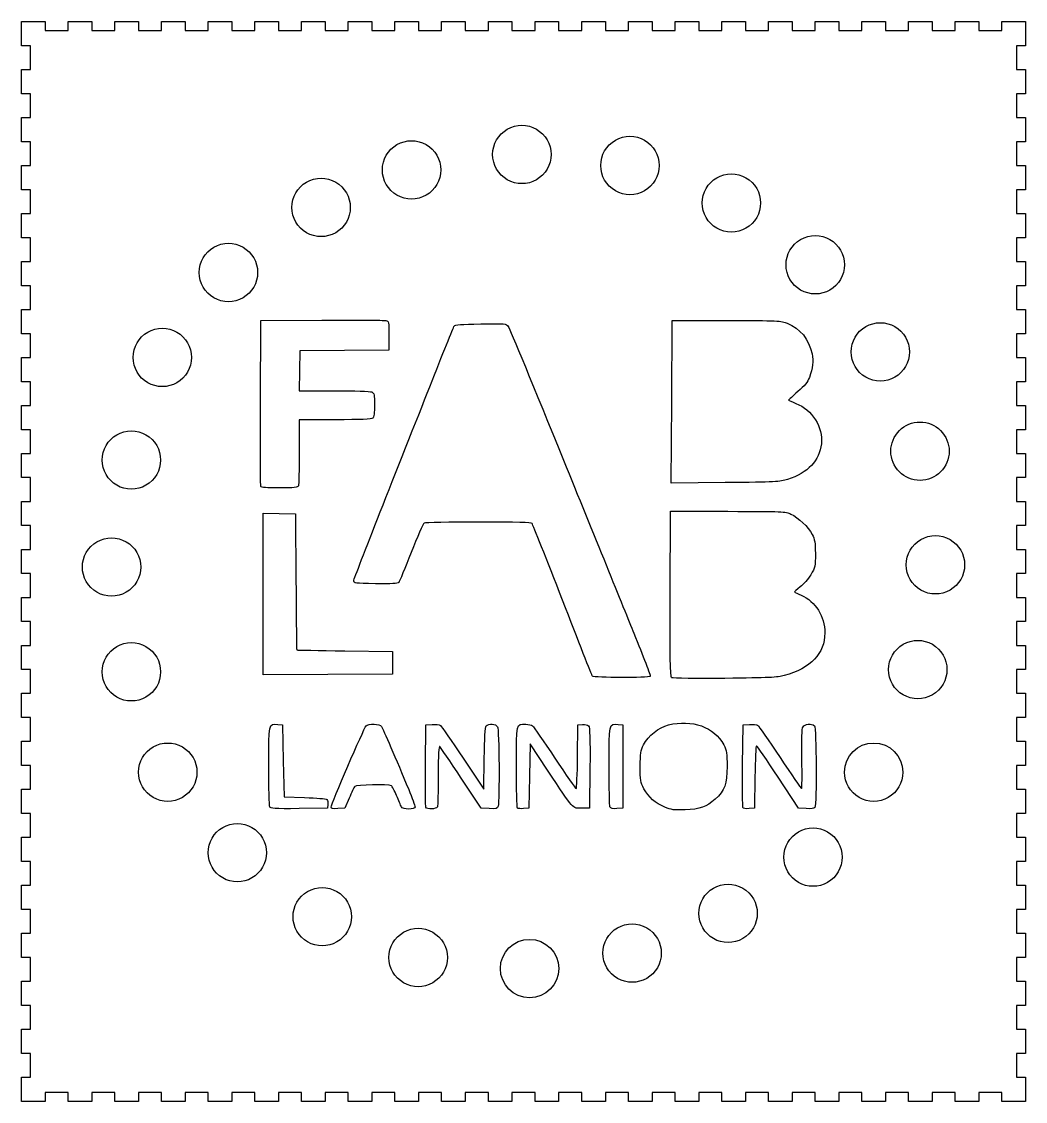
# Model space of a CAD drawing. Extents: x 371 to 1497, y -849 to 357.
# Drawn here: x 1101.3 to 1445.3, y -442.7 to -72.7 of the extents above; entities that cross this region are included whole.
import ezdxf

# ---------------------------------------------------------------- set-up
doc = ezdxf.new("R2010")
doc.units = 0
doc.layers.add('Calque_1', color=7, linetype='CONTINUOUS')

msp = doc.modelspace()

# ---------------------------------------------------------------- linework, layer by layer
at = {"layer": 'Calque_1', "color": 1}
for p, q in [((1101.274, -72.72007), (1109.324, -72.72007)), ((1101.274, -80.992292), (1101.274, -72.72007)), ((1109.324, -72.72007), (1109.324, -75.72007)), ((1117.224, -75.72007), (1117.224, -72.72007)), ((1117.224, -72.72007), (1125.324, -72.72007)), ((1125.324, -72.72007), (1125.324, -75.72007)), ((1133.224, -75.72007), (1133.224, -72.72007)), ((1133.224, -72.72007), (1141.324, -72.72007)), ((1141.324, -72.72007), (1141.324, -75.72007)), ((1149.224, -75.72007), (1149.224, -72.72007)), ((1149.224, -72.72007), (1157.324, -72.72007)), ((1157.324, -72.72007), (1157.324, -75.72007)), ((1165.224, -75.72007), (1165.224, -72.72007)), ((1165.224, -72.72007), (1173.324, -72.72007)), ((1173.324, -72.72007), (1173.324, -75.72007)), ((1181.224, -75.72007), (1181.224, -72.72007)), ((1181.224, -72.72007), (1189.324, -72.72007)), ((1189.324, -72.72007), (1189.324, -75.72007)), ((1197.224, -75.72007), (1197.224, -72.72007)), ((1197.224, -72.72007), (1205.324, -72.72007)), ((1205.324, -72.72007), (1205.324, -75.72007)), ((1213.224, -75.72007), (1213.224, -72.72007)), ((1213.224, -72.72007), (1221.324, -72.72007)), ((1221.324, -72.72007), (1221.324, -75.72007)), ((1229.224, -75.72007), (1229.224, -72.72007)), ((1229.224, -72.72007), (1237.324, -72.72007)), ((1237.324, -72.72007), (1237.324, -75.72007)), ((1245.224, -75.72007), (1245.224, -72.72007)), ((1245.224, -72.72007), (1253.324, -72.72007)), ((1253.324, -72.72007), (1253.324, -75.72007)), ((1261.224, -75.72007), (1261.224, -72.72007)), ((1261.224, -72.72007), (1269.324, -72.72007)), ((1269.324, -72.72007), (1269.324, -75.72007)), ((1277.224, -75.72007), (1277.224, -72.72007)), ((1277.224, -72.72007), (1285.324, -72.72007)), ((1285.324, -72.72007), (1285.324, -75.72007)), ((1293.224, -75.72007), (1293.224, -72.72007)), ((1293.224, -72.72007), (1301.324, -72.72007)), ((1301.324, -72.72007), (1301.324, -75.72007)), ((1309.224, -75.72007), (1309.224, -72.72007)), ((1309.224, -72.72007), (1317.324, -72.72007)), ((1317.324, -72.72007), (1317.324, -75.72007)), ((1325.224, -75.72007), (1325.224, -72.72007)), ((1325.224, -72.72007), (1333.324, -72.72007)), ((1333.324, -72.72007), (1333.324, -75.72007)), ((1341.224, -75.72007), (1341.224, -72.72007)), ((1341.224, -72.72007), (1349.324, -72.72007)), ((1349.324, -72.72007), (1349.324, -75.72007)), ((1357.224, -75.72007), (1357.224, -72.72007)), ((1357.224, -72.72007), (1365.324, -72.72007)), ((1365.324, -72.72007), (1365.324, -75.72007)), ((1373.224, -75.72007), (1373.224, -72.72007)), ((1373.224, -72.72007), (1381.324, -72.72007)), ((1381.324, -72.72007), (1381.324, -75.72007)), ((1389.224, -75.72007), (1389.224, -72.72007)), ((1389.224, -72.72007), (1397.324, -72.72007)), ((1397.324, -72.72007), (1397.324, -75.72007)), ((1405.224, -75.72007), (1405.224, -72.72007)), ((1405.224, -72.72007), (1413.324, -72.72007)), ((1413.324, -72.72007), (1413.324, -75.72007)), ((1421.224, -75.72007), (1421.224, -72.72007)), ((1421.224, -72.72007), (1429.324, -72.72007)), ((1429.324, -72.72007), (1429.324, -75.72007)), ((1437.224, -75.72007), (1437.224, -72.72007)), ((1437.224, -72.72007), (1445.274, -72.72007)), ((1445.274, -72.72007), (1445.274, -80.992292)), ((1109.324, -75.72007), (1117.224, -75.72007)), ((1125.324, -75.72007), (1133.224, -75.72007)), ((1141.324, -75.72007), (1149.224, -75.72007)), ((1157.324, -75.72007), (1165.224, -75.72007)), ((1173.324, -75.72007), (1181.224, -75.72007)), ((1189.324, -75.72007), (1197.224, -75.72007)), ((1205.324, -75.72007), (1213.224, -75.72007)), ((1221.324, -75.72007), (1229.224, -75.72007)), ((1237.324, -75.72007), (1245.224, -75.72007)), ((1253.324, -75.72007), (1261.224, -75.72007)), ((1269.324, -75.72007), (1277.224, -75.72007)), ((1285.324, -75.72007), (1293.224, -75.72007)), ((1301.324, -75.72007), (1309.224, -75.72007)), ((1317.324, -75.72007), (1325.224, -75.72007)), ((1333.324, -75.72007), (1341.224, -75.72007)), ((1349.324, -75.72007), (1357.224, -75.72007)), ((1365.324, -75.72007), (1373.224, -75.72007)), ((1381.324, -75.72007), (1389.224, -75.72007)), ((1397.324, -75.72007), (1405.224, -75.72007)), ((1413.324, -75.72007), (1421.224, -75.72007)), ((1429.324, -75.72007), (1437.224, -75.72007)), ((1104.274, -80.992292), (1101.274, -80.992292)), ((1104.274, -89.114514), (1104.274, -80.992292)), ((1445.274, -80.992292), (1442.274, -80.992292)), ((1442.274, -80.992292), (1442.274, -89.114514)), ((1101.274, -97.436737), (1101.274, -89.114514)), ((1101.274, -89.114514), (1104.274, -89.114514)), ((1442.274, -89.114514), (1445.274, -89.114514)), ((1445.274, -89.114514), (1445.274, -97.436737)), ((1104.274, -97.436737), (1101.274, -97.436737)), ((1104.274, -105.558959), (1104.274, -97.436737)), ((1445.274, -97.436737), (1442.274, -97.436737)), ((1442.274, -97.436737), (1442.274, -105.558959)), ((1101.274, -113.881181), (1101.274, -105.558959)), ((1101.274, -105.558959), (1104.274, -105.558959)), ((1442.274, -105.558959), (1445.274, -105.558959)), ((1445.274, -105.558959), (1445.274, -113.881181)), ((1104.274, -113.881181), (1101.274, -113.881181)), ((1104.274, -122.003403), (1104.274, -113.881181)), ((1445.274, -113.881181), (1442.274, -113.881181)), ((1442.274, -113.881181), (1442.274, -122.003403)), ((1282.7072, -118.24686), (1282.7072, -118.24686)), ((1101.274, -130.325626), (1101.274, -122.003403)), ((1101.274, -122.003403), (1104.274, -122.003403)), ((1319.7488, -122.02661), (1319.7488, -122.02661)), ((1442.274, -122.003403), (1445.274, -122.003403)), ((1445.274, -122.003403), (1445.274, -130.325626)), ((1244.9095, -123.53851), (1244.9095, -123.53851)), ((1104.274, -130.325626), (1101.274, -130.325626)), ((1104.274, -138.447848), (1104.274, -130.325626)), ((1445.274, -130.325626), (1442.274, -130.325626)), ((1442.274, -130.325626), (1442.274, -138.447848)), ((1213.9155, -136.38971), (1213.9155, -136.38971)), ((1354.5226, -134.87781), (1354.5226, -134.87781)), ((1101.274, -146.77007), (1101.274, -138.447848)), ((1101.274, -138.447848), (1104.274, -138.447848)), ((1442.274, -138.447848), (1445.274, -138.447848)), ((1445.274, -138.447848), (1445.274, -146.77007)), ((1104.274, -146.77007), (1101.274, -146.77007)), ((1104.274, -154.892292), (1104.274, -146.77007)), ((1445.274, -146.77007), (1442.274, -146.77007)), ((1442.274, -146.77007), (1442.274, -154.892292)), ((1101.274, -163.214514), (1101.274, -154.892292)), ((1101.274, -154.892292), (1104.274, -154.892292)), ((1442.274, -154.892292), (1445.274, -154.892292)), ((1445.274, -154.892292), (1445.274, -163.214514)), ((1182.1655, -158.69031), (1182.1655, -158.69031)), ((1383.2488, -156.04446), (1383.2488, -156.04446)), ((1104.274, -163.214514), (1101.274, -163.214514)), ((1104.274, -171.336737), (1104.274, -163.214514)), ((1445.274, -163.214514), (1442.274, -163.214514)), ((1442.274, -163.214514), (1442.274, -171.336737)), ((1101.274, -179.65896), (1101.274, -171.336737)), ((1101.274, -171.336737), (1104.274, -171.336737)), ((1442.274, -171.336737), (1445.274, -171.336737)), ((1445.274, -171.336737), (1445.274, -179.65896)), ((1183.1387, -203.29771), (1183.2672, -175.157)), ((1183.2672, -175.157), (1204.1075, -175.03684)), ((1324.062, -203.00143), (1324.1904, -175.157)), ((1324.1904, -175.157), (1342.7978, -175.157)), ((1104.274, -179.65896), (1101.274, -179.65896)), ((1104.274, -187.78118), (1104.274, -179.65896)), ((1227.1807, -180.35447), (1227.1807, -185.3187)), ((1445.274, -179.65896), (1442.274, -179.65896)), ((1442.274, -179.65896), (1442.274, -187.78118)), ((1101.274, -196.1034), (1101.274, -187.78118)), ((1101.274, -187.78118), (1104.274, -187.78118)), ((1159.4869, -187.79446), (1159.4869, -187.79446)), ((1196.6645, -185.54789), (1196.5297, -192.36661)), ((1211.9226, -185.43329), (1196.6645, -185.54789)), ((1227.1807, -185.3187), (1211.9226, -185.43329)), ((1405.5493, -185.90457), (1405.5493, -185.90457)), ((1442.274, -187.78118), (1445.274, -187.78118)), ((1445.274, -187.78118), (1445.274, -196.1034)), ((1196.5297, -192.36661), (1196.3949, -199.18533)), ((1104.274, -196.1034), (1101.274, -196.1034)), ((1104.274, -204.22563), (1104.274, -196.1034)), ((1196.3949, -199.18533), (1208.3487, -199.18533)), ((1445.274, -196.1034), (1442.274, -196.1034)), ((1442.274, -196.1034), (1442.274, -204.22563)), ((1323.9354, -230.84581), (1324.062, -203.00143)), ((1101.274, -212.54785), (1101.274, -204.22563)), ((1101.274, -204.22563), (1104.274, -204.22563)), ((1442.274, -204.22563), (1445.274, -204.22563)), ((1445.274, -204.22563), (1445.274, -212.54785)), ((1208.7256, -209.14258), (1196.42, -209.14258)), ((1196.42, -209.14258), (1196.42, -220.14697)), ((1104.274, -212.54785), (1101.274, -212.54785)), ((1104.274, -220.67007), (1104.274, -212.54785)), ((1445.274, -212.54785), (1442.274, -212.54785)), ((1442.274, -212.54785), (1442.274, -220.67007)), ((1101.274, -228.99229), (1101.274, -220.67007)), ((1101.274, -220.67007), (1104.274, -220.67007)), ((1419.1564, -219.92246), (1419.1564, -219.92246)), ((1442.274, -220.67007), (1445.274, -220.67007)), ((1445.274, -220.67007), (1445.274, -228.99229)), ((1148.9036, -222.94629), (1148.9036, -222.94629)), ((1104.274, -228.99229), (1101.274, -228.99229)), ((1104.274, -237.11451), (1104.274, -228.99229)), ((1445.274, -228.99229), (1442.274, -228.99229)), ((1442.274, -228.99229), (1442.274, -237.11451)), ((1183.2531, -231.97988), (1183.2498, -231.97961)), ((1342.4221, -230.68986), (1323.9354, -230.84581)), ((1101.274, -245.43674), (1101.274, -237.11451)), ((1101.274, -237.11451), (1104.274, -237.11451)), ((1442.274, -237.11451), (1445.274, -237.11451)), ((1445.274, -237.11451), (1445.274, -245.43674)), ((1184.014, -268.87751), (1184.014, -241.15114)), ((1184.014, -241.15114), (1189.5963, -241.27336)), ((1189.5963, -241.27336), (1195.1785, -241.39557)), ((1195.1785, -241.39557), (1195.3069, -264.66576)), ((1323.5638, -268.85971), (1323.6922, -240.53003)), ((1323.6922, -240.53003), (1343.2918, -240.53003)), ((1104.274, -245.43674), (1101.274, -245.43674)), ((1104.274, -253.55896), (1104.274, -245.43674)), ((1445.274, -245.43674), (1442.274, -245.43674)), ((1442.274, -245.43674), (1442.274, -253.55896)), ((1101.274, -261.88118), (1101.274, -253.55896)), ((1101.274, -253.55896), (1104.274, -253.55896)), ((1442.274, -253.55896), (1445.274, -253.55896)), ((1445.274, -253.55896), (1445.274, -261.88118)), ((1424.4481, -258.854), (1424.4481, -258.854)), ((1104.274, -261.88118), (1101.274, -261.88118)), ((1104.274, -270.0034), (1104.274, -261.88118)), ((1142.1, -259.60999), (1142.1, -259.60999)), ((1445.274, -261.88118), (1442.274, -261.88118)), ((1442.274, -261.88118), (1442.274, -270.0034)), ((1101.274, -278.32563), (1101.274, -270.0034)), ((1101.274, -270.0034), (1104.274, -270.0034)), ((1184.0123, -296.60331), (1184.014, -268.87751)), ((1442.274, -270.0034), (1445.274, -270.0034)), ((1445.274, -270.0034), (1445.274, -278.32563)), ((1104.274, -278.32563), (1101.274, -278.32563)), ((1104.274, -286.44785), (1104.274, -278.32563)), ((1445.274, -278.32563), (1442.274, -278.32563)), ((1442.274, -278.32563), (1442.274, -286.44785)), ((1101.274, -294.77007), (1101.274, -286.44785)), ((1101.274, -286.44785), (1104.274, -286.44785)), ((1212.0478, -288.3482), (1228.4223, -288.58545)), ((1228.4223, -288.58545), (1228.4223, -292.48187)), ((1442.274, -286.44785), (1445.274, -286.44785)), ((1445.274, -286.44785), (1445.274, -294.77007)), ((1104.274, -294.77007), (1101.274, -294.77007)), ((1104.274, -302.89229), (1104.274, -294.77007)), ((1148.9036, -295.51776), (1148.9036, -295.51776)), ((1228.4223, -292.48187), (1228.4223, -296.37827)), ((1418.4004, -294.76178), (1418.4004, -294.76178)), ((1445.274, -294.77007), (1442.274, -294.77007)), ((1442.274, -294.77007), (1442.274, -302.89229)), ((1206.217, -296.49079), (1184.0123, -296.60331)), ((1228.4223, -296.37827), (1206.217, -296.49079)), ((1296.9045, -297.0354), (1296.9045, -297.03539)), ((1324.0603, -297.56243), (1324.062, -297.56223)), ((1101.274, -311.21451), (1101.274, -302.89229)), ((1101.274, -302.89229), (1104.274, -302.89229)), ((1442.274, -302.89229), (1445.274, -302.89229)), ((1445.274, -302.89229), (1445.274, -311.21451)), ((1104.274, -311.21451), (1101.274, -311.21451)), ((1104.274, -319.33674), (1104.274, -311.21451)), ((1189.0677, -313.55836), (1190.7127, -313.69591)), ((1190.7127, -313.69591), (1190.9589, -326.03453)), ((1239.7024, -327.54631), (1239.8308, -313.69617)), ((1239.8308, -313.69617), (1241.9765, -313.56168)), ((1291.8064, -324.62748), (1291.9412, -313.69591)), ((1291.9412, -313.69591), (1293.4719, -313.56552)), ((1305.675, -313.55801), (1307.32, -313.69555)), ((1307.32, -313.69555), (1307.32, -327.98238)), ((1348.3748, -327.54606), (1348.5032, -313.69591)), ((1348.5032, -313.69591), (1350.7361, -313.58293)), ((1445.274, -311.21451), (1442.274, -311.21451)), ((1442.274, -311.21451), (1442.274, -319.33674)), ((1101.274, -327.65896), (1101.274, -319.33674)), ((1101.274, -319.33674), (1104.274, -319.33674)), ((1275.5666, -320.18992), (1275.3205, -331.22974)), ((1281.521, -329.18945), (1275.5666, -320.18992)), ((1442.274, -319.33674), (1445.274, -319.33674)), ((1445.274, -319.33674), (1445.274, -327.65896)), ((1252.5865, -325.09827), (1259.679, -335.77611)), ((1259.679, -335.77611), (1259.8138, -325.20412)), ((1104.274, -327.65896), (1101.274, -327.65896)), ((1104.274, -335.78118), (1104.274, -327.65896)), ((1190.9589, -326.03453), (1191.205, -338.37316)), ((1296.0389, -328.46744), (1295.9105, -342.26957)), ((1307.32, -327.98238), (1307.32, -342.26921)), ((1445.274, -327.65896), (1442.274, -327.65896)), ((1442.274, -327.65896), (1442.274, -335.78118)), ((1161.3768, -329.91357), (1161.3768, -329.91357)), ((1258.8051, -342.26993), (1251.933, -331.90983)), ((1275.3205, -331.22974), (1275.0743, -342.26957)), ((1352.6029, -331.55375), (1352.4681, -342.26887)), ((1367.527, -342.26887), (1360.496, -331.56224)), ((1403.2814, -329.91357), (1403.2814, -329.91357)), ((1101.274, -344.1034), (1101.274, -335.78118)), ((1101.274, -335.78118), (1104.274, -335.78118)), ((1442.274, -335.78118), (1445.274, -335.78118)), ((1445.274, -335.78118), (1445.274, -344.1034)), ((1191.205, -338.37316), (1198.253, -338.58945)), ((1213.5245, -338.79053), (1212.0225, -342.26964)), ((1186.2961, -341.80992), (1186.3037, -341.81038)), ((1206.0874, -342.26941), (1196.3442, -342.38651)), ((1206.2515, -341.02609), (1206.0874, -342.26941)), ((1207.3351, -341.86231), (1207.3351, -341.86248)), ((1212.0225, -342.26964), (1209.6789, -342.40156)), ((1239.8121, -341.94169), (1239.8135, -341.94138)), ((1261.5351, -342.39826), (1258.8051, -342.26993)), ((1271.211, -342.21792), (1271.2028, -342.21802)), ((1275.0743, -342.26957), (1273.3203, -342.39842)), ((1295.9105, -342.26957), (1293.1888, -342.26957)), ((1302.9169, -341.82301), (1302.9164, -341.82327)), ((1307.32, -342.26921), (1305.2741, -342.39959)), ((1321.6984, -341.92416), (1321.6984, -341.92416)), ((1348.4875, -341.96667), (1348.4925, -341.96746)), ((1352.4681, -342.26887), (1350.6039, -342.40335)), ((1370.1249, -342.40233), (1367.527, -342.26887)), ((1104.274, -344.1034), (1101.274, -344.1034)), ((1104.274, -352.22563), (1104.274, -344.1034)), ((1445.274, -344.1034), (1442.274, -344.1034)), ((1442.274, -344.1034), (1442.274, -352.22563)), ((1101.274, -360.54785), (1101.274, -352.22563)), ((1101.274, -352.22563), (1104.274, -352.22563)), ((1442.274, -352.22563), (1445.274, -352.22563)), ((1445.274, -352.22563), (1445.274, -360.54785)), ((1185.1893, -357.50586), (1185.1893, -357.50586)), ((1104.274, -360.54785), (1101.274, -360.54785)), ((1104.274, -368.67007), (1104.274, -360.54785)), ((1382.4927, -359.0177), (1382.4927, -359.0177)), ((1445.274, -360.54785), (1442.274, -360.54785)), ((1442.274, -360.54785), (1442.274, -368.67007)), ((1101.274, -376.99229), (1101.274, -368.67007)), ((1101.274, -368.67007), (1104.274, -368.67007)), ((1442.274, -368.67007), (1445.274, -368.67007)), ((1445.274, -368.67007), (1445.274, -376.99229)), ((1104.274, -376.99229), (1101.274, -376.99229)), ((1104.274, -385.11451), (1104.274, -376.99229)), ((1445.274, -376.99229), (1442.274, -376.99229)), ((1442.274, -376.99229), (1442.274, -385.11451)), ((1214.2935, -379.42847), (1214.2935, -379.42847)), ((1353.3885, -378.29449), (1353.3885, -378.29449)), ((1101.274, -393.43674), (1101.274, -385.11451)), ((1101.274, -385.11451), (1104.274, -385.11451)), ((1442.274, -385.11451), (1445.274, -385.11451)), ((1445.274, -385.11451), (1445.274, -393.43674)), ((1320.5046, -391.90167), (1320.5046, -391.90167)), ((1104.274, -393.43674), (1101.274, -393.43674)), ((1104.274, -401.55896), (1104.274, -393.43674)), ((1247.1774, -393.41357), (1247.1774, -393.41357)), ((1445.274, -393.43674), (1442.274, -393.43674)), ((1442.274, -393.43674), (1442.274, -401.55896)), ((1285.3529, -397.1933), (1285.3529, -397.1933)), ((1101.274, -409.88118), (1101.274, -401.55896)), ((1101.274, -401.55896), (1104.274, -401.55896)), ((1442.274, -401.55896), (1445.274, -401.55896)), ((1445.274, -401.55896), (1445.274, -409.88118)), ((1104.274, -409.88118), (1101.274, -409.88118)), ((1104.274, -418.0034), (1104.274, -409.88118)), ((1445.274, -409.88118), (1442.274, -409.88118)), ((1442.274, -409.88118), (1442.274, -418.0034)), ((1101.274, -426.32563), (1101.274, -418.0034)), ((1101.274, -418.0034), (1104.274, -418.0034)), ((1442.274, -418.0034), (1445.274, -418.0034)), ((1445.274, -418.0034), (1445.274, -426.32563)), ((1104.274, -426.32563), (1101.274, -426.32563)), ((1104.274, -434.44785), (1104.274, -426.32563)), ((1445.274, -426.32563), (1442.274, -426.32563)), ((1442.274, -426.32563), (1442.274, -434.44785)), ((1101.274, -442.72007), (1101.274, -434.44785)), ((1101.274, -434.44785), (1104.274, -434.44785)), ((1442.274, -434.44785), (1445.274, -434.44785)), ((1445.274, -434.44785), (1445.274, -442.72007)), ((1117.224, -439.72007), (1109.324, -439.72007)), ((1109.324, -439.72007), (1109.324, -442.72007)), ((1117.224, -442.72007), (1117.224, -439.72007)), ((1133.224, -439.72007), (1125.324, -439.72007)), ((1125.324, -439.72007), (1125.324, -442.72007)), ((1133.224, -442.72007), (1133.224, -439.72007)), ((1149.224, -439.72007), (1141.324, -439.72007)), ((1141.324, -439.72007), (1141.324, -442.72007)), ((1149.224, -442.72007), (1149.224, -439.72007)), ((1165.224, -439.72007), (1157.324, -439.72007)), ((1157.324, -439.72007), (1157.324, -442.72007)), ((1165.224, -442.72007), (1165.224, -439.72007)), ((1181.224, -439.72007), (1173.324, -439.72007)), ((1173.324, -439.72007), (1173.324, -442.72007)), ((1181.224, -442.72007), (1181.224, -439.72007)), ((1197.224, -439.72007), (1189.324, -439.72007)), ((1189.324, -439.72007), (1189.324, -442.72007)), ((1197.224, -442.72007), (1197.224, -439.72007)), ((1213.224, -439.72007), (1205.324, -439.72007)), ((1205.324, -439.72007), (1205.324, -442.72007)), ((1213.224, -442.72007), (1213.224, -439.72007)), ((1229.224, -439.72007), (1221.324, -439.72007)), ((1221.324, -439.72007), (1221.324, -442.72007)), ((1229.224, -442.72007), (1229.224, -439.72007)), ((1245.224, -439.72007), (1237.324, -439.72007)), ((1237.324, -439.72007), (1237.324, -442.72007)), ((1245.224, -442.72007), (1245.224, -439.72007)), ((1261.224, -439.72007), (1253.324, -439.72007)), ((1253.324, -439.72007), (1253.324, -442.72007)), ((1261.224, -442.72007), (1261.224, -439.72007)), ((1277.224, -439.72007), (1269.324, -439.72007)), ((1269.324, -439.72007), (1269.324, -442.72007)), ((1277.224, -442.72007), (1277.224, -439.72007)), ((1293.224, -439.72007), (1285.324, -439.72007)), ((1285.324, -439.72007), (1285.324, -442.72007)), ((1293.224, -442.72007), (1293.224, -439.72007)), ((1309.224, -439.72007), (1301.324, -439.72007)), ((1301.324, -439.72007), (1301.324, -442.72007)), ((1309.224, -442.72007), (1309.224, -439.72007)), ((1325.224, -439.72007), (1317.324, -439.72007)), ((1317.324, -439.72007), (1317.324, -442.72007)), ((1325.224, -442.72007), (1325.224, -439.72007)), ((1341.224, -439.72007), (1333.324, -439.72007)), ((1333.324, -439.72007), (1333.324, -442.72007)), ((1341.224, -442.72007), (1341.224, -439.72007)), ((1357.224, -439.72007), (1349.324, -439.72007)), ((1349.324, -439.72007), (1349.324, -442.72007)), ((1357.224, -442.72007), (1357.224, -439.72007)), ((1373.224, -439.72007), (1365.324, -439.72007)), ((1365.324, -439.72007), (1365.324, -442.72007)), ((1373.224, -442.72007), (1373.224, -439.72007)), ((1389.224, -439.72007), (1381.324, -439.72007)), ((1381.324, -439.72007), (1381.324, -442.72007)), ((1389.224, -442.72007), (1389.224, -439.72007)), ((1405.224, -439.72007), (1397.324, -439.72007)), ((1397.324, -439.72007), (1397.324, -442.72007)), ((1405.224, -442.72007), (1405.224, -439.72007)), ((1421.224, -439.72007), (1413.324, -439.72007)), ((1413.324, -439.72007), (1413.324, -442.72007)), ((1421.224, -442.72007), (1421.224, -439.72007)), ((1437.224, -439.72007), (1429.324, -439.72007)), ((1429.324, -439.72007), (1429.324, -442.72007)), ((1437.224, -442.72007), (1437.224, -439.72007)), ((1109.324, -442.72007), (1101.274, -442.72007)), ((1125.324, -442.72007), (1117.224, -442.72007)), ((1141.324, -442.72007), (1133.224, -442.72007)), ((1157.324, -442.72007), (1149.224, -442.72007)), ((1173.324, -442.72007), (1165.224, -442.72007)), ((1189.324, -442.72007), (1181.224, -442.72007)), ((1205.324, -442.72007), (1197.224, -442.72007)), ((1221.324, -442.72007), (1213.224, -442.72007)), ((1237.324, -442.72007), (1229.224, -442.72007)), ((1253.324, -442.72007), (1245.224, -442.72007)), ((1269.324, -442.72007), (1261.224, -442.72007)), ((1285.324, -442.72007), (1277.224, -442.72007)), ((1301.324, -442.72007), (1293.224, -442.72007)), ((1317.324, -442.72007), (1309.224, -442.72007)), ((1333.324, -442.72007), (1325.224, -442.72007)), ((1349.324, -442.72007), (1341.224, -442.72007)), ((1365.324, -442.72007), (1357.224, -442.72007)), ((1381.324, -442.72007), (1373.224, -442.72007)), ((1397.324, -442.72007), (1389.224, -442.72007)), ((1413.324, -442.72007), (1405.224, -442.72007)), ((1429.324, -442.72007), (1421.224, -442.72007)), ((1445.274, -442.72007), (1437.224, -442.72007))]:
    msp.add_line(p, q, dxfattribs=at)
for points in [[(1262.7072, -118.24686), (1262.7072, -114.674204), (1264.613189, -111.372934), (1267.7072, -109.586606)], [(1267.7072, -109.586606), (1270.801211, -107.800278), (1274.613189, -107.800278), (1277.7072, -109.586606)], [(1277.7072, -109.586606), (1280.801211, -111.372934), (1282.7072, -114.674204), (1282.7072, -118.24686)], [(1229.9095, -114.878256), (1233.003511, -113.091928), (1236.815489, -113.091928), (1239.9095, -114.878256)], [(1299.7488, -122.02661), (1299.7488, -118.453954), (1301.654789, -115.152684), (1304.7488, -113.366356)], [(1304.7488, -113.366356), (1307.842811, -111.580028), (1311.654789, -111.580028), (1314.7488, -113.366356)], [(1314.7488, -113.366356), (1317.842811, -115.152684), (1319.7488, -118.453954), (1319.7488, -122.02661)], [(1224.9095, -123.53851), (1224.9095, -119.965854), (1226.815489, -116.664584), (1229.9095, -114.878256)], [(1239.9095, -114.878256), (1243.003511, -116.664584), (1244.9095, -119.965854), (1244.9095, -123.53851)], [(1267.7072, -126.907114), (1264.613189, -125.120786), (1262.7072, -121.819516), (1262.7072, -118.24686)], [(1282.7072, -118.24686), (1282.7072, -121.819516), (1280.801211, -125.120786), (1277.7072, -126.907114)], [(1304.7488, -130.686864), (1301.654789, -128.900536), (1299.7488, -125.599266), (1299.7488, -122.02661)], [(1319.7488, -122.02661), (1319.7488, -125.599266), (1317.842811, -128.900536), (1314.7488, -130.686864)], [(1229.9095, -132.198764), (1226.815489, -130.412436), (1224.9095, -127.111166), (1224.9095, -123.53851)], [(1244.9095, -123.53851), (1244.9095, -127.111166), (1243.003511, -130.412436), (1239.9095, -132.198764)], [(1339.5226, -126.217556), (1342.616611, -124.431228), (1346.428589, -124.431228), (1349.5226, -126.217556)], [(1193.9155, -136.38971), (1193.9155, -132.817054), (1195.821489, -129.515784), (1198.9155, -127.729456)], [(1198.9155, -127.729456), (1202.009511, -125.943128), (1205.821489, -125.943128), (1208.9155, -127.729456)], [(1208.9155, -127.729456), (1212.009511, -129.515784), (1213.9155, -132.817054), (1213.9155, -136.38971)], [(1277.7072, -126.907114), (1274.613189, -128.693442), (1270.801211, -128.693442), (1267.7072, -126.907114)], [(1334.5226, -134.87781), (1334.5226, -131.305154), (1336.428589, -128.003884), (1339.5226, -126.217556)], [(1349.5226, -126.217556), (1352.616611, -128.003884), (1354.5226, -131.305154), (1354.5226, -134.87781)], [(1239.9095, -132.198764), (1236.815489, -133.985092), (1233.003511, -133.985092), (1229.9095, -132.198764)], [(1314.7488, -130.686864), (1311.654789, -132.473192), (1307.842811, -132.473192), (1304.7488, -130.686864)], [(1198.9155, -145.049964), (1195.821489, -143.263636), (1193.9155, -139.962366), (1193.9155, -136.38971)], [(1213.9155, -136.38971), (1213.9155, -139.962366), (1212.009511, -143.263636), (1208.9155, -145.049964)], [(1339.5226, -143.538064), (1336.428589, -141.751736), (1334.5226, -138.450466), (1334.5226, -134.87781)], [(1354.5226, -134.87781), (1354.5226, -138.450466), (1352.616611, -141.751736), (1349.5226, -143.538064)], [(1349.5226, -143.538064), (1346.428589, -145.324392), (1342.616611, -145.324392), (1339.5226, -143.538064)], [(1208.9155, -145.049964), (1205.821489, -146.836292), (1202.009511, -146.836292), (1198.9155, -145.049964)], [(1363.2488, -156.04446), (1363.2488, -152.471804), (1365.154789, -149.170534), (1368.2488, -147.384206)], [(1368.2488, -147.384206), (1371.342811, -145.597878), (1375.154789, -145.597878), (1378.2488, -147.384206)], [(1378.2488, -147.384206), (1381.342811, -149.170534), (1383.2488, -152.471804), (1383.2488, -156.04446)], [(1162.1655, -158.69031), (1162.1655, -155.117654), (1164.071489, -151.816384), (1167.1655, -150.030056)], [(1167.1655, -150.030056), (1170.259511, -148.243728), (1174.071489, -148.243728), (1177.1655, -150.030056)], [(1177.1655, -150.030056), (1180.259511, -151.816384), (1182.1655, -155.117654), (1182.1655, -158.69031)], [(1167.1655, -167.350564), (1164.071489, -165.564236), (1162.1655, -162.262966), (1162.1655, -158.69031)], [(1182.1655, -158.69031), (1182.1655, -162.262966), (1180.259511, -165.564236), (1177.1655, -167.350564)], [(1368.2488, -164.704714), (1365.154789, -162.918386), (1363.2488, -159.617116), (1363.2488, -156.04446)], [(1383.2488, -156.04446), (1383.2488, -159.617116), (1381.342811, -162.918386), (1378.2488, -164.704714)], [(1378.2488, -164.704714), (1375.154789, -166.491042), (1371.342811, -166.491042), (1368.2488, -164.704714)], [(1177.1655, -167.350564), (1174.071489, -169.136892), (1170.259511, -169.136892), (1167.1655, -167.350564)], [(1144.4869, -179.134206), (1147.580911, -177.347878), (1151.392889, -177.347878), (1154.4869, -179.134206)], [(1204.1075, -175.03684), (1215.5696, -174.97094), (1225.45, -175.02144), (1226.0642, -175.15343)], [(1226.0642, -175.15343), (1227.1414, -175.38199), (1227.1807, -175.56505), (1227.1807, -180.35447)], [(1241.1508, -197.85163), (1245.5234, -186.76027), (1249.2971, -177.4089), (1249.5356, -177.07079)], [(1249.5356, -177.07079), (1249.8756, -176.58656), (1251.8113, -176.42722), (1258.6406, -176.32026)], [(1258.6406, -176.32026), (1267.2405, -176.18577), (1267.3166, -176.19242), (1268.0398, -177.18611)], [(1268.0398, -177.18611), (1268.4384, -177.73702), (1276.9674, -198.35167), (1286.9878, -222.99645)], [(1342.7978, -175.157), (1360.7178, -175.157), (1361.4897, -175.1928), (1363.6826, -176.07598)], [(1363.6826, -176.07598), (1368.108, -177.86183), (1371.0846, -181.54741), (1372.1453, -186.55389)], [(1385.5493, -185.90457), (1385.5493, -182.331914), (1387.455289, -179.030644), (1390.5493, -177.244316)], [(1390.5493, -177.244316), (1393.643311, -175.457988), (1397.455289, -175.457988), (1400.5493, -177.244316)], [(1400.5493, -177.244316), (1403.643311, -179.030644), (1405.5493, -182.331914), (1405.5493, -185.90457)], [(1139.4869, -187.79446), (1139.4869, -184.221804), (1141.392889, -180.920534), (1144.4869, -179.134206)], [(1154.4869, -179.134206), (1157.580911, -180.920534), (1159.4869, -184.221804), (1159.4869, -187.79446)], [(1144.4869, -196.454714), (1141.392889, -194.668386), (1139.4869, -191.367116), (1139.4869, -187.79446)], [(1159.4869, -187.79446), (1159.4869, -191.367116), (1157.580911, -194.668386), (1154.4869, -196.454714)], [(1372.1453, -186.55389), (1372.708, -189.21813), (1372.4735, -191.32479), (1371.2393, -194.63904)], [(1390.5493, -194.564824), (1387.455289, -192.778496), (1385.5493, -189.477226), (1385.5493, -185.90457)], [(1405.5493, -185.90457), (1405.5493, -189.477226), (1403.643311, -192.778496), (1400.5493, -194.564824)], [(1371.2393, -194.63904), (1370.6428, -196.24112), (1369.6147, -197.50596), (1367.284, -199.50591)], [(1400.5493, -194.564824), (1397.455289, -196.351152), (1393.643311, -196.351152), (1390.5493, -194.564824)], [(1154.4869, -196.454714), (1151.392889, -198.241042), (1147.580911, -198.241042), (1144.4869, -196.454714)], [(1208.3487, -199.18533), (1215.6399, -199.18533), (1220.6772, -199.3602), (1221.2626, -199.63326)], [(1221.2626, -199.63326), (1222.1054, -200.02699), (1222.222, -200.56998), (1222.222, -204.09249)], [(1224.1774, -240.74678), (1229.1396, -228.24581), (1236.7777, -208.943), (1241.1508, -197.85163)], [(1367.284, -199.50591), (1365.5516, -200.99212), (1364.1345, -202.30176), (1364.1345, -202.4162)], [(1183.2498, -231.97961), (1183.1213, -231.68201), (1183.0681, -218.77508), (1183.1387, -203.29771)], [(1364.1345, -202.4162), (1364.1345, -202.53068), (1365.2573, -203.04577), (1366.63, -203.56094)], [(1222.222, -204.09249), (1222.222, -206.63497), (1222.0052, -208.29376), (1221.6266, -208.62307)], [(1366.63, -203.56094), (1372.163, -205.63755), (1376.048, -211.77126), (1375.3768, -217.37048)], [(1221.6266, -208.62307), (1221.1929, -208.99941), (1217.635, -209.14258), (1208.7256, -209.14258)], [(1402.085332, -212.851392), (1403.960696, -210.976028), (1406.504235, -209.92246), (1409.1564, -209.92246)], [(1409.1564, -209.92246), (1411.808565, -209.92246), (1414.352104, -210.976028), (1416.227468, -212.851392)], [(1128.9036, -222.94629), (1128.9036, -219.373634), (1130.809589, -216.072364), (1133.9036, -214.286036)], [(1133.9036, -214.286036), (1136.997611, -212.499708), (1140.809589, -212.499708), (1143.9036, -214.286036)], [(1143.9036, -214.286036), (1146.997611, -216.072364), (1148.9036, -219.373634), (1148.9036, -222.94629)], [(1399.1564, -219.92246), (1399.1564, -217.270295), (1400.209968, -214.726756), (1402.085332, -212.851392)], [(1416.227468, -212.851392), (1418.102832, -214.726756), (1419.1564, -217.270295), (1419.1564, -219.92246)], [(1375.3768, -217.37048), (1374.6807, -223.18278), (1370.7499, -227.32054), (1363.7541, -229.60495)], [(1196.42, -220.14697), (1196.42, -226.19944), (1196.2853, -231.45959), (1196.1212, -231.83619)], [(1402.085332, -226.993528), (1400.209968, -225.118164), (1399.1564, -222.574625), (1399.1564, -219.92246)], [(1419.1564, -219.92246), (1419.1564, -222.574625), (1418.102832, -225.118164), (1416.227468, -226.993528)], [(1133.9036, -231.606544), (1130.809589, -229.820216), (1128.9036, -226.518946), (1128.9036, -222.94629)], [(1148.9036, -222.94629), (1148.9036, -226.518946), (1146.997611, -229.820216), (1143.9036, -231.606544)], [(1286.9878, -222.99645), (1297.0076, -247.64122), (1307.8527, -274.30968), (1311.0878, -282.25962)], [(1409.1564, -229.92246), (1406.504235, -229.92246), (1403.960696, -228.868892), (1402.085332, -226.993528)], [(1416.227468, -226.993528), (1414.352104, -228.868892), (1411.808565, -229.92246), (1409.1564, -229.92246)], [(1143.9036, -231.606544), (1140.809589, -233.392872), (1136.997611, -233.392872), (1133.9036, -231.606544)], [(1189.6552, -232.52103), (1185.18, -232.52103), (1183.4248, -232.37274), (1183.2531, -231.97988)], [(1196.1212, -231.83619), (1195.8692, -232.40981), (1194.819, -232.52103), (1189.6552, -232.52103)], [(1363.7541, -229.60495), (1361.0688, -230.4817), (1359.871, -230.54264), (1342.4221, -230.68986)], [(1215.0905, -264.34168), (1215.1495, -263.86561), (1219.2146, -253.24776), (1224.1774, -240.74678)], [(1343.2918, -240.53003), (1362.4431, -240.53003), (1362.9378, -240.55053), (1364.8987, -241.46767)], [(1364.8987, -241.46767), (1367.516, -242.69034), (1370.8501, -245.87455), (1372.2034, -248.44417)], [(1239.218, -244.56587), (1238.8781, -244.75405), (1236.8867, -249.28088), (1234.792, -254.625)], [(1257.7627, -244.21663), (1247.9034, -244.21963), (1239.5579, -244.37719), (1239.218, -244.56587)], [(1276.1978, -244.75114), (1275.8052, -244.33592), (1271.5093, -244.21152), (1257.7627, -244.21663)], [(1286.6543, -270.9511), (1281.1828, -256.83879), (1276.4774, -245.04878), (1276.1978, -244.75114)], [(1122.1, -259.60999), (1122.1, -256.037334), (1124.005989, -252.736064), (1127.1, -250.949736)], [(1127.1, -250.949736), (1130.194011, -249.163408), (1134.005989, -249.163408), (1137.1, -250.949736)], [(1137.1, -250.949736), (1140.194011, -252.736064), (1142.1, -256.037334), (1142.1, -259.60999)], [(1372.2034, -248.44417), (1373.0854, -250.11928), (1373.2823, -251.30681), (1373.2953, -255.03335)], [(1404.4481, -258.854), (1404.4481, -255.281344), (1406.354089, -251.980074), (1409.4481, -250.193746)], [(1409.4481, -250.193746), (1412.542111, -248.407418), (1416.354089, -248.407418), (1419.4481, -250.193746)], [(1419.4481, -250.193746), (1422.542111, -251.980074), (1424.4481, -255.281344), (1424.4481, -258.854)], [(1234.792, -254.625), (1232.6982, -259.96906), (1230.767, -264.58998), (1230.5016, -264.89361)], [(1373.2953, -255.03335), (1373.2953, -259.32191), (1373.2193, -259.72944), (1371.721, -262.23496)], [(1409.4481, -267.514254), (1406.354089, -265.727926), (1404.4481, -262.426656), (1404.4481, -258.854)], [(1424.4481, -258.854), (1424.4481, -262.426656), (1422.542111, -265.727926), (1419.4481, -267.514254)], [(1127.1, -268.270244), (1124.005989, -266.483916), (1122.1, -263.182646), (1122.1, -259.60999)], [(1142.1, -259.60999), (1142.1, -263.182646), (1140.194011, -266.483916), (1137.1, -268.270244)], [(1371.721, -262.23496), (1370.8461, -263.69565), (1369.1887, -265.594), (1368.0376, -266.45341)], [(1195.3069, -264.66576), (1195.3779, -277.46438), (1195.4886, -287.97538), (1195.553, -288.02349)], [(1222.5223, -265.32672), (1215.3783, -265.21316), (1215.0295, -265.16718), (1215.0905, -264.34168)], [(1230.5016, -264.89361), (1230.1382, -265.3078), (1228.1467, -265.416), (1222.5223, -265.32672)], [(1137.1, -268.270244), (1134.005989, -270.056572), (1130.194011, -270.056572), (1127.1, -268.270244)], [(1324.062, -297.56223), (1323.5697, -297.2677), (1323.4654, -291.2255), (1323.5638, -268.85971)], [(1368.0376, -266.45341), (1366.8873, -267.31286), (1366.0398, -268.09071), (1366.1552, -268.18194)], [(1366.1552, -268.18194), (1366.273, -268.27294), (1367.287, -268.75331), (1368.4134, -269.24885)], [(1368.4134, -269.24885), (1373.3632, -271.42603), (1376.5408, -276.50062), (1376.532, -282.21621)], [(1419.4481, -267.514254), (1416.354089, -269.300582), (1412.542111, -269.300582), (1409.4481, -267.514254)], [(1296.9045, -297.03539), (1296.7405, -296.8012), (1292.1264, -285.06345), (1286.6543, -270.9511)], [(1311.0878, -282.25962), (1314.3228, -290.20957), (1316.8505, -296.88214), (1316.7051, -297.0876)], [(1376.532, -282.21621), (1376.532, -289.2659), (1371.7362, -294.29916), (1362.6436, -296.82304)], [(1403.4004, -286.101526), (1406.494411, -284.315198), (1410.306389, -284.315198), (1413.4004, -286.101526)], [(1128.9036, -295.51776), (1128.9036, -291.945104), (1130.809589, -288.643834), (1133.9036, -286.857506)], [(1133.9036, -286.857506), (1136.997611, -285.071178), (1140.809589, -285.071178), (1143.9036, -286.857506)], [(1143.9036, -286.857506), (1146.997611, -288.643834), (1148.9036, -291.945104), (1148.9036, -295.51776)], [(1195.553, -288.02349), (1195.617, -288.06949), (1203.0417, -288.2178), (1212.0478, -288.3482)], [(1398.4004, -294.76178), (1398.4004, -291.189124), (1400.306389, -287.887854), (1403.4004, -286.101526)], [(1413.4004, -286.101526), (1416.494411, -287.887854), (1418.4004, -291.189124), (1418.4004, -294.76178)], [(1133.9036, -304.178014), (1130.809589, -302.391686), (1128.9036, -299.090416), (1128.9036, -295.51776)], [(1148.9036, -295.51776), (1148.9036, -299.090416), (1146.997611, -302.391686), (1143.9036, -304.178014)], [(1403.4004, -303.422034), (1400.306389, -301.635706), (1398.4004, -298.334436), (1398.4004, -294.76178)], [(1418.4004, -294.76178), (1418.4004, -298.334436), (1416.494411, -301.635706), (1413.4004, -303.422034)], [(1316.7051, -297.0876), (1316.3301, -297.61587), (1297.2803, -297.5657), (1296.9045, -297.0354)], [(1342.2996, -297.75777), (1332.6108, -297.85547), (1324.4037, -297.76817), (1324.0603, -297.56243)], [(1362.6436, -296.82304), (1360.3163, -297.46896), (1357.3198, -297.60666), (1342.2996, -297.75777)], [(1143.9036, -304.178014), (1140.809589, -305.964342), (1136.997611, -305.964342), (1133.9036, -304.178014)], [(1413.4004, -303.422034), (1410.306389, -305.208362), (1406.494411, -305.208362), (1403.4004, -303.422034)], [(1185.999, -327.78408), (1185.999, -313.08604), (1185.94, -313.29752), (1189.0677, -313.55836)], [(1207.3351, -341.86248), (1207.3351, -340.95992), (1218.5923, -314.81436), (1219.3019, -314.06801)], [(1219.3019, -314.06801), (1220.1593, -313.16662), (1224.062, -313.30198), (1224.6456, -314.25311)], [(1224.6456, -314.25311), (1225.1145, -315.01322), (1229.6196, -325.492), (1233.927, -335.83026)], [(1241.9765, -313.56168), (1243.1563, -313.48758), (1244.4303, -313.65058), (1244.8077, -313.92372)], [(1244.8077, -313.92372), (1245.1828, -314.19676), (1248.6851, -319.22544), (1252.5865, -325.09827)], [(1259.8138, -325.20412), (1259.9018, -318.29209), (1260.1361, -314.4327), (1260.4949, -314.05604)], [(1260.4949, -314.05604), (1261.3323, -313.17537), (1263.7773, -313.33997), (1264.3769, -314.31734)], [(1264.3769, -314.31734), (1264.9337, -315.22272), (1265.1083, -339.78538), (1264.5702, -341.53237)], [(1270.8512, -327.95691), (1270.8512, -312.54274), (1270.6402, -313.47946), (1274.0816, -313.47946)], [(1274.0816, -313.47946), (1274.9946, -313.47946), (1276.0373, -313.73718), (1276.3976, -314.05236)], [(1276.3976, -314.05236), (1276.761, -314.36736), (1280.176, -319.33542), (1283.9919, -325.09219)], [(1293.4719, -313.56552), (1294.3534, -313.49032), (1295.2513, -313.69591), (1295.5876, -314.05027)], [(1295.5876, -314.05027), (1296.0155, -314.50076), (1296.1386, -318.35763), (1296.0389, -328.46744)], [(1302.6058, -327.78372), (1302.6058, -313.08568), (1302.5468, -313.29717), (1305.675, -313.55801)], [(1314.4436, -320.53053), (1316.0336, -317.46274), (1319.6303, -314.59628), (1322.9784, -313.72874)], [(1322.9784, -313.72874), (1330.9353, -311.66701), (1338.7375, -314.47513), (1341.8759, -320.53053)], [(1350.7361, -313.58293), (1351.9638, -313.52103), (1353.2139, -313.61863), (1353.5139, -313.79923)], [(1353.5139, -313.79923), (1353.8129, -313.98024), (1357.2654, -318.95031), (1361.1849, -324.84364)], [(1368.6733, -325.44017), (1368.5502, -318.42756), (1368.6733, -315.03871), (1369.0601, -314.4003)], [(1369.0601, -314.4003), (1369.6912, -313.37092), (1371.9757, -313.13591), (1372.9644, -313.9984)], [(1372.9644, -313.9984), (1373.663, -314.60791), (1373.8224, -341.02105), (1373.1343, -341.96923)], [(1141.3768, -329.91357), (1141.3768, -326.340914), (1143.282789, -323.039644), (1146.3768, -321.253316)], [(1146.3768, -321.253316), (1149.470811, -319.466988), (1153.282789, -319.466988), (1156.3768, -321.253316)], [(1156.3768, -321.253316), (1159.470811, -323.039644), (1161.3768, -326.340914), (1161.3768, -329.91357)], [(1244.5546, -321.10813), (1244.2088, -320.80798), (1244.0505, -323.94065), (1244.0505, -330.89165)], [(1251.933, -331.90983), (1248.1536, -326.21181), (1244.8329, -321.35102), (1244.5546, -321.10813)], [(1313.2737, -327.98294), (1313.2737, -323.45201), (1313.4204, -322.49913), (1314.4436, -320.53053)], [(1341.8759, -320.53053), (1342.8956, -322.49913), (1343.0457, -323.45201), (1343.0457, -327.98294)], [(1353.1011, -320.84712), (1352.9018, -320.84212), (1352.6791, -325.66041), (1352.6029, -331.55375)], [(1360.496, -331.56224), (1356.6285, -325.6736), (1353.3015, -320.85183), (1353.1011, -320.84712)], [(1383.2814, -329.91357), (1383.281401, -324.390723), (1387.758553, -319.913572), (1393.2814, -319.913572)], [(1393.2814, -319.913572), (1398.804247, -319.913572), (1403.281399, -324.390723), (1403.2814, -329.91357)], [(1283.9919, -325.09219), (1287.8082, -330.849), (1291.0978, -335.5591), (1291.3023, -335.5591)], [(1291.3023, -335.5591), (1291.5075, -335.5591), (1291.736, -330.63987), (1291.8064, -324.62748)], [(1361.1849, -324.84364), (1365.1044, -330.73693), (1368.4321, -335.55877), (1368.5793, -335.55877)], [(1368.5793, -335.55877), (1368.7257, -335.55882), (1368.7668, -331.00544), (1368.6733, -325.44017)], [(1186.3037, -341.81038), (1186.1339, -341.42892), (1185.999, -335.11694), (1185.999, -327.78408)], [(1239.8135, -341.94138), (1239.6786, -341.64174), (1239.6318, -335.16389), (1239.7024, -327.54631)], [(1271.2028, -342.21802), (1271.0094, -342.04775), (1270.8512, -335.63044), (1270.8512, -327.95691)], [(1293.1888, -342.26957), (1289.9632, -342.26957), (1290.7849, -343.19116), (1281.521, -329.18945)], [(1302.9164, -341.82327), (1302.7464, -341.43465), (1302.6058, -335.11659), (1302.6058, -327.78372)], [(1314.5555, -335.56191), (1313.4004, -333.41352), (1313.2737, -332.66512), (1313.2737, -327.98294)], [(1343.0457, -327.98294), (1343.0457, -333.93999), (1342.2152, -336.19511), (1338.9274, -339.16768)], [(1348.4925, -341.96746), (1348.3519, -341.65299), (1348.299, -335.16364), (1348.3748, -327.54606)], [(1146.3768, -338.573824), (1143.282789, -336.787496), (1141.3768, -333.486226), (1141.3768, -329.91357)], [(1161.3768, -329.91357), (1161.3768, -333.486226), (1159.470811, -336.787496), (1156.3768, -338.573824)], [(1244.0505, -330.89165), (1244.0505, -336.51546), (1243.9157, -341.42494), (1243.7517, -341.80159)], [(1388.2814, -338.573824), (1385.187389, -336.787496), (1383.2814, -333.486226), (1383.2814, -329.91357)], [(1403.2814, -329.91357), (1403.2814, -333.486226), (1401.375411, -336.787496), (1398.2814, -338.573824)], [(1215.428, -334.78592), (1215.2053, -335.07484), (1214.3503, -336.87706), (1213.5245, -338.79053)], [(1227.9886, -334.59161), (1227.004, -334.02956), (1215.8741, -334.20147), (1215.428, -334.78592)], [(1229.8052, -337.94023), (1229.1126, -336.27346), (1228.295, -334.76655), (1227.9886, -334.59161)], [(1233.927, -335.83026), (1235.1302, -338.7177), (1236.1148, -341.39645), (1236.1148, -341.78313)], [(1321.6984, -341.92416), (1318.4528, -340.57187), (1316.1426, -338.51459), (1314.5555, -335.56191)], [(1156.3768, -338.573824), (1153.282789, -340.360152), (1149.470811, -340.360152), (1146.3768, -338.573824)], [(1198.253, -338.58945), (1202.4972, -338.71984), (1205.5224, -339.00006), (1205.8589, -339.29433)], [(1205.8589, -339.29433), (1206.1636, -339.56279), (1206.3453, -340.34228), (1206.2515, -341.02609)], [(1231.4099, -341.72843), (1231.2223, -341.31169), (1230.4986, -339.60704), (1229.8052, -337.94023)], [(1338.9274, -339.16768), (1335.9643, -341.84684), (1333.77, -342.62361), (1328.6555, -342.80432)], [(1398.2814, -338.573824), (1395.187389, -340.360152), (1391.375411, -340.360152), (1388.2814, -338.573824)], [(1196.3442, -342.38651), (1187.7853, -342.48931), (1186.5646, -342.41711), (1186.2961, -341.80992)], [(1209.6789, -342.40156), (1207.8274, -342.50586), (1207.3351, -342.39116), (1207.3351, -341.86231)], [(1236.1148, -341.78313), (1236.1148, -342.83132), (1231.8899, -342.78223), (1231.4099, -341.72843)], [(1243.7517, -341.80159), (1243.3884, -342.63441), (1240.1673, -342.74868), (1239.8121, -341.94169)], [(1264.5702, -341.53237), (1264.2948, -342.438), (1264.0252, -342.51501), (1261.5351, -342.39826)], [(1273.3203, -342.39842), (1272.3549, -342.46952), (1271.4062, -342.38802), (1271.211, -342.21792)], [(1305.2741, -342.39959), (1303.7445, -342.49729), (1303.1496, -342.35359), (1302.9169, -341.82301)], [(1328.6555, -342.80432), (1324.7429, -342.94238), (1323.8815, -342.83502), (1321.6984, -341.92416)], [(1350.6039, -342.40335), (1349.3983, -342.49035), (1348.6499, -342.33585), (1348.4875, -341.96667)], [(1373.1343, -341.96923), (1372.8589, -342.34864), (1371.8655, -342.49141), (1370.1249, -342.40233)], [(1170.1893, -348.845606), (1173.283311, -347.059278), (1177.095289, -347.059278), (1180.1893, -348.845606)], [(1165.1893, -357.50586), (1165.1893, -353.933204), (1167.095289, -350.631934), (1170.1893, -348.845606)], [(1180.1893, -348.845606), (1183.283311, -350.631934), (1185.1893, -353.933204), (1185.1893, -357.50586)], [(1362.4927, -359.0177), (1362.4927, -355.445044), (1364.398689, -352.143774), (1367.4927, -350.357446)], [(1367.4927, -350.357446), (1370.586711, -348.571118), (1374.398689, -348.571118), (1377.4927, -350.357446)], [(1377.4927, -350.357446), (1380.586711, -352.143774), (1382.4927, -355.445044), (1382.4927, -359.0177)], [(1170.1893, -366.166114), (1167.095289, -364.379786), (1165.1893, -361.078516), (1165.1893, -357.50586)], [(1185.1893, -357.50586), (1185.1893, -361.078516), (1183.283311, -364.379786), (1180.1893, -366.166114)], [(1367.4927, -367.677954), (1364.398689, -365.891626), (1362.4927, -362.590356), (1362.4927, -359.0177)], [(1382.4927, -359.0177), (1382.4927, -362.590356), (1380.586711, -365.891626), (1377.4927, -367.677954)], [(1180.1893, -366.166114), (1177.095289, -367.952442), (1173.283311, -367.952442), (1170.1893, -366.166114)], [(1199.2935, -370.768216), (1202.387511, -368.981888), (1206.199489, -368.981888), (1209.2935, -370.768216)], [(1333.3885, -378.29449), (1333.3885, -374.721834), (1335.294489, -371.420564), (1338.3885, -369.634236)], [(1338.3885, -369.634236), (1341.482511, -367.847908), (1345.294489, -367.847908), (1348.3885, -369.634236)], [(1348.3885, -369.634236), (1351.482511, -371.420564), (1353.3885, -374.721834), (1353.3885, -378.29449)], [(1377.4927, -367.677954), (1374.398689, -369.464282), (1370.586711, -369.464282), (1367.4927, -367.677954)], [(1194.2935, -379.42847), (1194.2935, -375.855814), (1196.199489, -372.554544), (1199.2935, -370.768216)], [(1209.2935, -370.768216), (1212.387511, -372.554544), (1214.2935, -375.855814), (1214.2935, -379.42847)], [(1199.2935, -388.088724), (1196.199489, -386.302396), (1194.2935, -383.001126), (1194.2935, -379.42847)], [(1214.2935, -379.42847), (1214.2935, -383.001126), (1212.387511, -386.302396), (1209.2935, -388.088724)], [(1338.3885, -386.954744), (1335.294489, -385.168416), (1333.3885, -381.867146), (1333.3885, -378.29449)], [(1353.3885, -378.29449), (1353.3885, -381.867146), (1351.482511, -385.168416), (1348.3885, -386.954744)], [(1227.1774, -393.41357), (1227.1774, -389.840914), (1229.083389, -386.539644), (1232.1774, -384.753316)], [(1232.1774, -384.753316), (1235.271411, -382.966988), (1239.083389, -382.966988), (1242.1774, -384.753316)], [(1242.1774, -384.753316), (1245.271411, -386.539644), (1247.1774, -389.840914), (1247.1774, -393.41357)], [(1300.5046, -391.90167), (1300.5046, -388.329014), (1302.410589, -385.027744), (1305.5046, -383.241416)], [(1305.5046, -383.241416), (1308.598611, -381.455088), (1312.410589, -381.455088), (1315.5046, -383.241416)], [(1315.5046, -383.241416), (1318.598611, -385.027744), (1320.5046, -388.329014), (1320.5046, -391.90167)], [(1209.2935, -388.088724), (1206.199489, -389.875052), (1202.387511, -389.875052), (1199.2935, -388.088724)], [(1265.3529, -397.1933), (1265.352901, -391.670453), (1269.830053, -387.193301), (1275.3529, -387.193301)], [(1275.3529, -387.193301), (1280.875747, -387.193301), (1285.352899, -391.670453), (1285.3529, -397.1933)], [(1348.3885, -386.954744), (1345.294489, -388.741072), (1341.482511, -388.741072), (1338.3885, -386.954744)], [(1305.5046, -400.561924), (1302.410589, -398.775596), (1300.5046, -395.474326), (1300.5046, -391.90167)], [(1320.5046, -391.90167), (1320.5046, -395.474326), (1318.598611, -398.775596), (1315.5046, -400.561924)], [(1232.1774, -402.073824), (1229.083389, -400.287496), (1227.1774, -396.986226), (1227.1774, -393.41357)], [(1247.1774, -393.41357), (1247.1774, -396.986226), (1245.271411, -400.287496), (1242.1774, -402.073824)], [(1275.3529, -407.193299), (1269.830053, -407.193299), (1265.352901, -402.716147), (1265.3529, -397.1933)], [(1285.3529, -397.1933), (1285.352899, -402.716147), (1280.875747, -407.193299), (1275.3529, -407.193299)], [(1242.1774, -402.073824), (1239.083389, -403.860152), (1235.271411, -403.860152), (1232.1774, -402.073824)], [(1315.5046, -400.561924), (1312.410589, -402.348252), (1308.598611, -402.348252), (1305.5046, -400.561924)]]:
    msp.add_open_spline(points, degree=3, dxfattribs=at)

doc.saveas('drawing.dxf')
